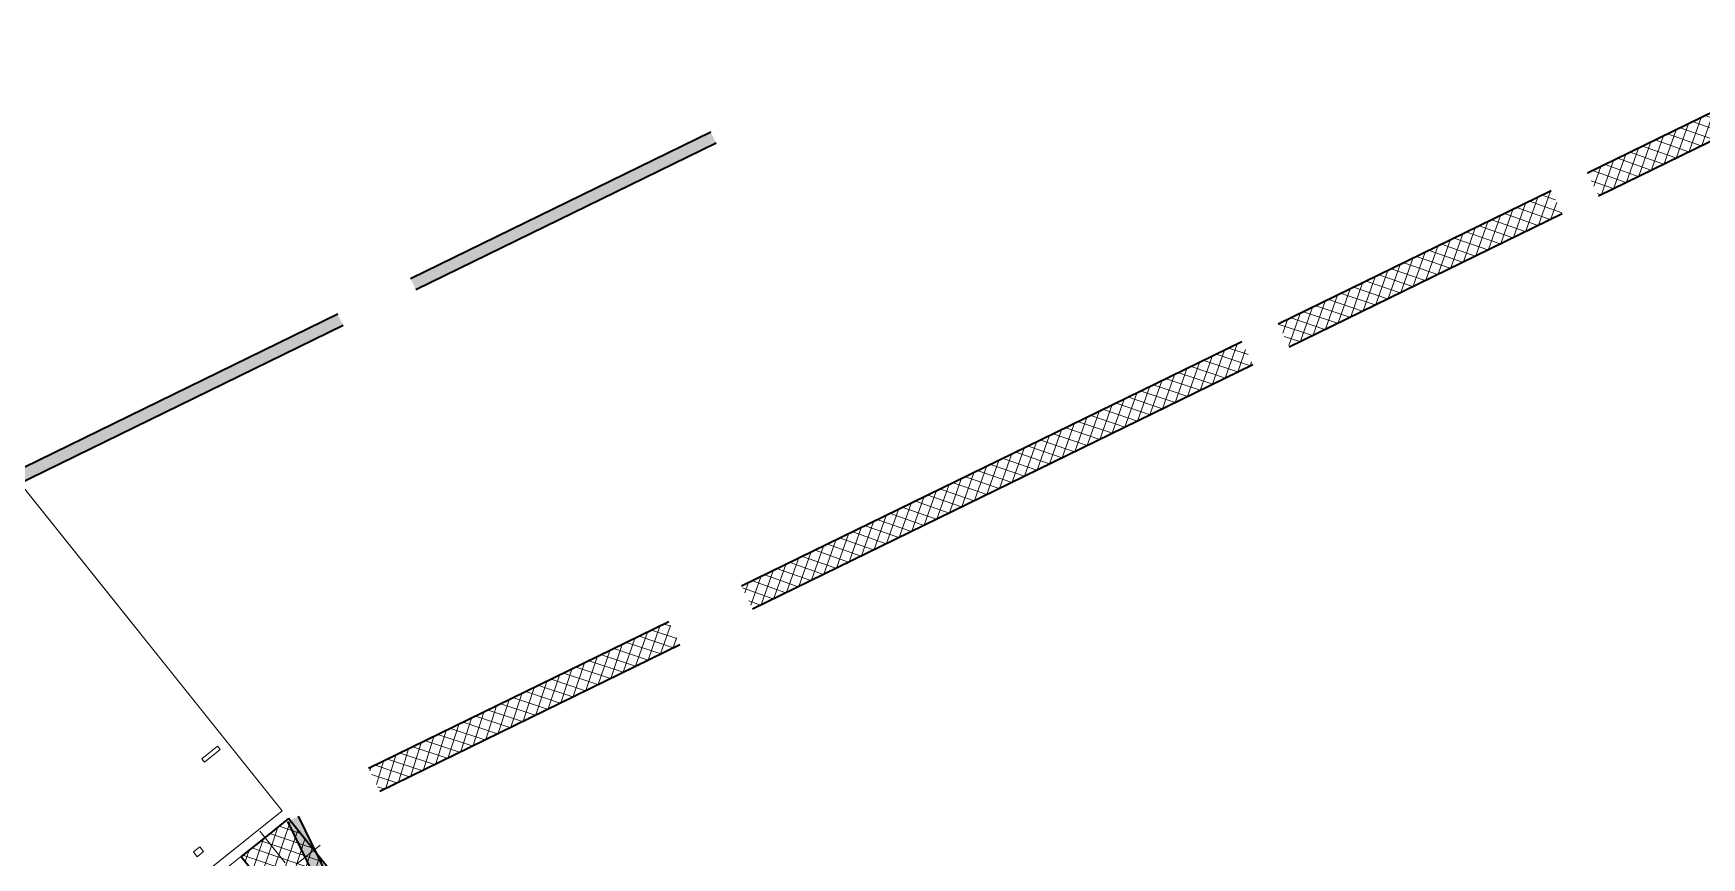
# Model space of a CAD drawing. Header units: metres. Extents: x 7511783 to 7512372, y 4692307 to 4692611.
# Drawn here: x 7512344.84 to 7512361.32, y 4692558.29 to 4692566.44 of the extents above; entities that cross this region are included whole.
import ezdxf

# ---------------------------------------------------------------- set-up
doc = ezdxf.new("R2010")
doc.units = ezdxf.units.M
for name, color, linetype, lineweight in [('A - Muret', 7, 'Continuous', 0), ('A - Muret_Pen_No__101', 252, 'Continuous', 0), ('A - Muret_Pen_No__102', 254, 'Continuous', 0), ('A - Muret_Pen_No__7', 7, 'Continuous', 0), ('A - Shtyllat', 7, 'Continuous', 0), ('A - Shtyllat_Pen_No__1', 7, 'Continuous', 0), ('A - Shtyllat_Pen_No__7', 7, 'Continuous', 0), ('garazhat-netw-amiri - b1', 20, 'Continuous', 0)]:
    doc.layers.add(name, color=color, linetype=linetype, lineweight=lineweight)
pattern_1 = [(44.99999999999998, (0, 0), (-68.94290863686237, 68.94290863686243), []), (135.0000000000001, (0, 0), (68.94290863686219, 68.94290863686261), [])]

# ---------------------------------------------------------------- blocks, each defined once
blk = doc.blocks.new('Wall_3', base_point=(27550, 2.78e-14))
at = {"layer": 'A - Muret_Pen_No__101', "linetype": 'Continuous', "lineweight": 13}
h = blk.add_hatch(dxfattribs=at)
h.set_pattern_fill('CONCRETE_BLOCK', color=252, style=0, pattern_type=2)
h.set_pattern_definition(pattern_1)
h.paths.add_polyline_path([(31799.99993070954, -2.88732182052e-05), (28500.00001058861, -2.88732182052e-05), (28500.00001058861, -250.0000583249526), (31799.99993070954, -250.0000583249526)])
h = blk.add_hatch(dxfattribs=at)
h.set_pattern_fill('CONCRETE_BLOCK', color=252, style=0, pattern_type=2)
h.set_pattern_definition(pattern_1)
h.paths.add_polyline_path([(32600.00006929046, -5.27568686515e-05), (32600.00006929046, -250.0000970041505), (38099.99998176699, -250.0000970041505), (38099.99998176699, -5.27568686515e-05)])
h = blk.add_hatch(dxfattribs=at)
h.set_pattern_fill('CONCRETE_BLOCK', color=252, style=0, pattern_type=2)
h.set_pattern_definition(pattern_1)
h.paths.add_polyline_path([(38499.99999951446, -5.27568686515e-05), (38499.99999951446, -250.0000970041505), (41500, -250.0000970041505), (41500, -5.27568686515e-05)])
h = blk.add_hatch(dxfattribs=at)
h.set_pattern_fill('CONCRETE_BLOCK', color=252, style=0, pattern_type=2)
h.set_pattern_definition(pattern_1)
h.paths.add_polyline_path([(41900.00000000001, -249.9999850988354), (47050.00002235177, -249.9999850988354), (47050.00002235177, -3.35276556518e-05), (41900.00000000001, -3.35276556518e-05)])
at = {"layer": 'A - Muret_Pen_No__7', "color": 7, "linetype": 'Continuous', "lineweight": 35, "flags": 128}
for points in [[(31800, 2.78e-14), (28500.00000000001, 2.78e-14)], [(38100, 2.78e-14), (32599.99999999999, 2.78e-14)], [(41500, 2.78e-14), (38500, 2.78e-14)], [(47050, 2.78e-14), (41900.00000000001, 2.78e-14)], [(28500.00000000001, -250), (31800, -250)], [(32599.99999999999, -250), (38100, -250)], [(38500, -250), (41500, -250)], [(41900.00000000001, -250), (47050, -250)]]:
    blk.add_lwpolyline(points, dxfattribs=at)
blk = doc.blocks.new('Wall_7', base_point=(37900, -16800.83534970144))
at = {"layer": 'A - Muret_Pen_No__102', "linetype": 'Continuous', "lineweight": 0}
blk.add_hatch(color=254, dxfattribs=at).paths.add_polyline_path([(37900, -16920.83534970144), (37900, -18400.83597085249), (38019.99999999999, -18400.83597085249), (38019.99999999999, -16920.83534970144)])
at = {"layer": 'A - Muret_Pen_No__7', "color": 7, "linetype": 'Continuous', "lineweight": 35, "flags": 128}
for points in [[(37900, -16920.83534970144), (37900, -18400.83597085249)], [(38019.99999999999, -18400.83597085249), (38019.99999999999, -16920.83534970144)]]:
    blk.add_lwpolyline(points, dxfattribs=at)
blk = doc.blocks.new('Wall_18', base_point=(16950, -19000.83965125988))
at = {"layer": 'A - Muret_Pen_No__102', "linetype": 'Continuous', "lineweight": 0}
for points in [[(16949.99995060411, -19000.83962311153), (22350.0000133822, -19000.83707501052), (22350.0000133822, -18880.83737246681), (16949.99995060411, -18880.83963744548)], [(23149.99996500959, -19000.83679188819), (26449.99999550947, -19000.83523471535), (26449.99999550947, -18880.8356737328), (23149.99996500959, -18880.83708934447)]]:
    blk.add_hatch(color=254, dxfattribs=at).paths.add_polyline_path(points)
at = {"layer": 'A - Muret_Pen_No__7', "color": 7, "linetype": 'Continuous', "lineweight": 35, "flags": 128}
for points in [[(18780.00004897138, -18880.83889797258), (16949.99995060411, -18880.83965125989)], [(22350.00001616929, -18880.83742844498), (18900.00004897138, -18880.8388485767)], [(26449.99999550948, -18880.8357407522), (23150.00004895188, -18880.83709913905)], [(16950, -19000.83965125988), (22350.00006556514, -19000.83742844497)], [(23149.9999426305, -19000.83709913911), (26450.0000000002, -19000.83574075221)]]:
    blk.add_lwpolyline(points, dxfattribs=at)
blk = doc.blocks.new('Column_59', base_point=(6185.103436408104, 12256.59083156927))
at = {"layer": 'A - Shtyllat_Pen_No__1', "color": 7, "linetype": 'Continuous', "lineweight": 13, "flags": 128}
blk.add_lwpolyline([(6230.701216671835, 12236.07638702353), (6217.564681645862, 12294.62065614965), (6139.505656144371, 12277.10527611502), (6152.642191170343, 12218.5610069889)], close=True, dxfattribs=at)
blk = doc.blocks.new('Column_60', base_point=(6290.100693534085, 11834.33430290924))
at = {"layer": 'A - Shtyllat_Pen_No__1', "color": 7, "linetype": 'Continuous', "lineweight": 13, "flags": 128}
blk.add_lwpolyline([(6383.295630402292, 11875.7432843279), (6392.053320419606, 11836.71377157715), (6196.905756665877, 11792.92532149059), (6188.148066648563, 11831.95483424133)], close=True, dxfattribs=at)
blk = doc.blocks.new('Column_178', base_point=(75250.99676022111, -29602.89869454554))
at = {"layer": 'A - Shtyllat', "linetype": 'Continuous', "lineweight": 0}
h = blk.add_hatch(dxfattribs=at)
h.set_pattern_fill('CONCRETE_BLOCK', color=18, style=0, pattern_type=2)
h.set_pattern_definition(pattern_1)
h.paths.add_polyline_path([(75456.13369070938, -29146.91751099752), (75212.20010048019, -29201.6569260282), (75387.36626624182, -29982.24458260022), (75631.3003558905, -29927.50487920773)])
h = blk.add_hatch(dxfattribs=at)
h.set_pattern_fill('CONCRETE_BLOCK', color=18, style=0, pattern_type=2)
h.set_pattern_definition(pattern_1)
h.paths.add_polyline_path([(74870.69316455172, -29278.29250988337), (75045.85982973284, -30058.87987809356), (75387.36626624182, -29982.24458260022), (75212.20010048019, -29201.6569260282)])
at = {"layer": 'A - Shtyllat_Pen_No__1', "color": 7, "linetype": 'Continuous', "lineweight": 13}
for p, q in [((75233.48009370301, -29524.83995772453), (75145.89676111244, -29134.54627361943)), ((75172.93802340009, -29620.41536106366), (74880.21776032128, -29686.10286050657)), ((75329.05549704214, -29585.38202802743), (75621.77576012095, -29519.69452858452)), ((75268.51342673921, -29680.95743136657), (75356.09675932978, -30071.25111547166))]:
    blk.add_line(p, q, dxfattribs=at)
blk.add_point((75250.99676022111, -29602.89869454554), dxfattribs=at)
at = {"layer": 'A - Shtyllat_Pen_No__7', "color": 7, "linetype": 'Continuous', "lineweight": 35, "flags": 128}
for points in [[(75456.13369070938, -29146.91751099752), (75212.20010048019, -29201.6569260282)], [(75631.3003558905, -29927.50487920773), (75456.13369070938, -29146.91751099752)], [(75212.20010048019, -29201.6569260282), (74870.69316455172, -29278.29250988337)], [(74870.69316455172, -29278.29250988337), (75045.85982973284, -30058.87987809356), (75387.36626624182, -29982.24458260022)]]:
    blk.add_lwpolyline(points, dxfattribs=at)

msp = doc.modelspace()

# ---------------------------------------------------------------- linework, layer by layer
at = {"layer": 'garazhat-netw-amiri - b1', "color": 20, "linetype": 'Continuous', "lineweight": 0}
for p, q in [((7512347.302295359, 4692558.757339853), (7512344.45792038, 4692562.308681991)), ((7512341.838692069, 4692554.381378347), (7512347.302295359, 4692558.757339853)), ((7512369.637206263, 4692530.872004502), (7512347.364809096, 4692558.679288377))]:
    msp.add_line(p, q, dxfattribs=at)
at = {"layer": 'garazhat-netw-amiri - b1'}
msp.add_lwpolyline([(7512341.83869207, 4692554.381378347), (7512347.302295359, 4692558.757339853), (7512344.45792038, 4692562.308681991), (7512338.994317091, 4692557.932720485), (7512341.83869207, 4692554.381378347)], close=True, dxfattribs=at)
msp.add_lwpolyline([(7512353.643703461, 4692518.065348045), (7512369.637206263, 4692530.872004502), (7512347.364809095, 4692558.679288377, 0.0021919497620864), (7512332.664126408, 4692546.836135735), (7512341.813328766, 4692535.413276073), (7512340.499410883, 4692534.422684073), (7512340.923609468, 4692533.891426172), (7512340.950405107, 4692533.913020399)], format="xyb", close=True, dxfattribs=at)
at = {"layer": 'garazhat-netw-amiri - b1', "color": 20, "linetype": 'Continuous', "lineweight": 0}
msp.add_arc((7513690.763461016, 4690876.098384533), 2153.090438407449, 128.6044081934772, 129.1067652700421, dxfattribs=at)

# ---------------------------------------------------------------- block references
at = {"layer": 'A - Muret', "color": 7, "lineweight": 35, "xscale": 0.001, "yscale": 0.001, "zscale": 0.001, "rotation": 26.04535599708318}
for name, p in [('Wall_3', (7512347.302295359, 4692558.757339853)), ('Wall_18', (7512343.05299382, 4692561.183434746)), ('Wall_7', (7512347.302295359, 4692558.757339853))]:
    msp.add_blockref(name, p, dxfattribs=at)
at = {"layer": 'A - Shtyllat', "color": 7, "lineweight": 35, "xscale": 0.001, "yscale": 0.001, "zscale": 0.001, "rotation": 26.04535599708318}
for name, p in [('Column_60', (7512346.599197219, 4692559.315262792)), ('Column_178', (7512347.380717848, 4692558.17954153)), ('Column_59', (7512346.474804608, 4692558.350819182))]:
    msp.add_blockref(name, p, dxfattribs=at)

doc.saveas('drawing.dxf')
